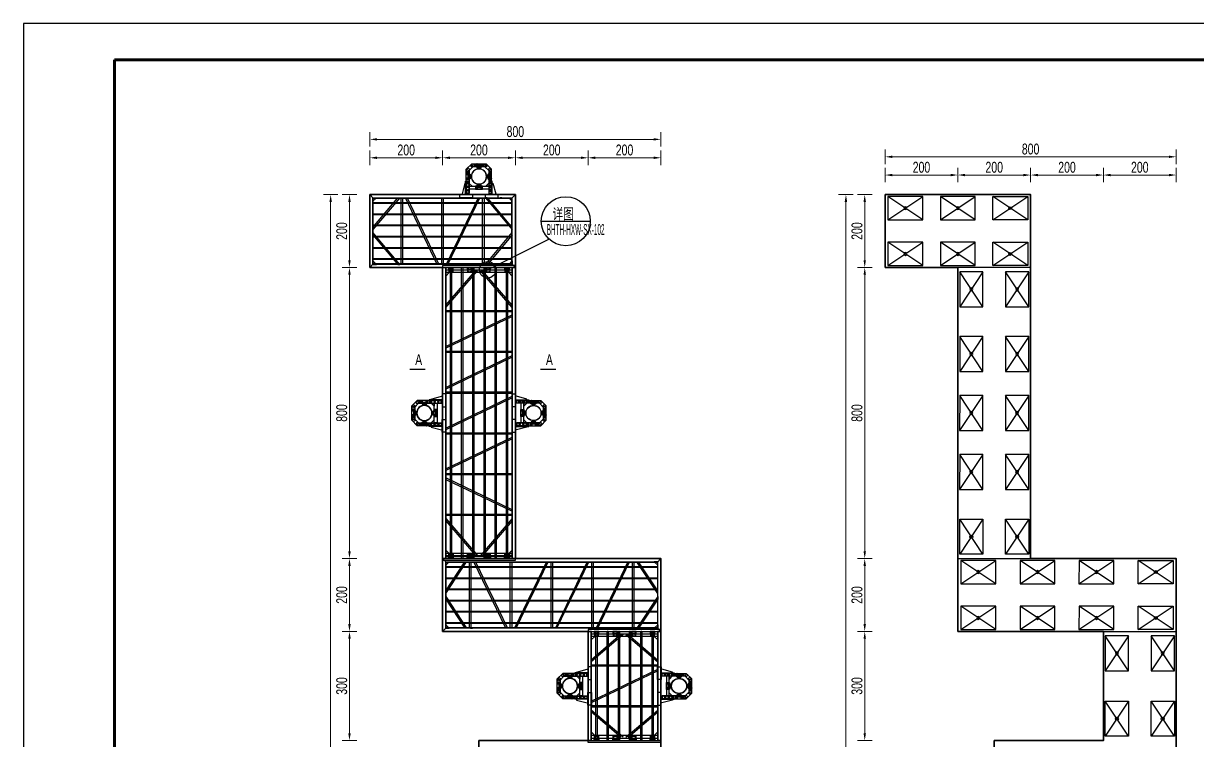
# Model space of a CAD drawing. Extents: x 104235 to 112395, y 52637 to 53451.
# Drawn here: x 110019.4 to 110342.1, y 53253.8 to 53450.8 of the extents above; entities that cross this region are included whole.
import ezdxf

# ---------------------------------------------------------------- set-up
doc = ezdxf.new("R2010")
doc.units = 0
doc.header["$LTSCALE"] = 1000
doc.header["$PDMODE"] = 1
doc.linetypes.add('ACAD_ISO03W100', pattern=[30, 12, -18])
doc.linetypes.add('CENTER', pattern=[2, 1.25, -0.25, 0.25, -0.25])
doc.layers.get('0').update_dxf_attribs({"color": 40})
for name, color, linetype in [('0-1', 40, 'Continuous'), ('00-标注', 3, 'Continuous'), ('图框', 7, 'Continuous')]:
    doc.layers.add(name, color=color, linetype=linetype)
for name, color, linetype, lineweight in [('01-细实线', 3, 'Continuous', 25), ('02-标注', 3, 'Continuous', 25), ('03-中粗线', 1, 'Continuous', 35), ('07-文字', 7, 'Continuous', 0), ('screw', 33, 'Continuous', 13), ('图框粗线', 7, 'Continuous', 60)]:
    doc.layers.add(name, color=color, linetype=linetype, lineweight=lineweight)
doc.styles.add('3.0号字-阿文', font='win7仿宋_GB2312.ttf', dxfattribs={"width": 0.72})
doc.styles.add('5.0号字-阿文', font='win7仿宋_GB2312.ttf', dxfattribs={"width": 0.72})
doc.dimstyles.new('1：100阿文', dxfattribs={"dimtxt": 3, "dimasz": 2, "dimexe": 2, "dimexo": 0, "dimtad": 1, "dimdec": 0, "dimlfac": 10, "dimzin": 0, "dimdsep": 46, "dimtxsty": '3.0号字-阿文', "dimcen": 2, "dimclrd": 3, "dimclre": 3, "dimclrt": 3, "dimadec": 0, "dimazin": 0, "dimtfac": 1, "dimtdec": 0, "dimtmove": 0, "dimatfit": 3, "dimfxl": 2, "dimfxlon": 1, "dimtolj": 1, "dimtzin": 0, "dimlwd": 18, "dimlwe": 18, "dimarcsym": 0})

# ---------------------------------------------------------------- blocks, each defined once
blk = doc.blocks.new('3')
at = {"layer": '图框'}
for p, q in [((103628.62, 53029.13), (103034.62, 53029.13)), ((103034.62, 53029.13), (103034.62, 52609.13))]:
    blk.add_line(p, q, dxfattribs=at)
at = {"layer": '图框粗线'}
for p, q in [((103618.62, 53019.13), (103059.62, 53019.13)), ((103059.62, 53019.13), (103059.62, 52619.13))]:
    blk.add_line(p, q, dxfattribs=at)
blk = doc.blocks.new('*D105')
at = {"layer": '00-标注', "color": 3, "linetype": 'Continuous', "lineweight": 18}
for p, q in [((110110.99, 53383.81), (110106.99, 53383.81)), ((110108.99, 53381.81), (110108.99, 53305.81)), ((110110.99, 53303.81), (110106.99, 53303.81))]:
    blk.add_line(p, q, dxfattribs=at)
at = {"layer": '00-标注', "color": 3}
for points in [[(110108.66, 53381.81), (110109.33, 53381.81), (110108.99, 53383.81)], [(110108.66, 53305.81), (110109.33, 53305.81), (110108.99, 53303.81)]]:
    blk.add_solid(points, dxfattribs=at)
at = {"layer": 'Defpoints', "color": 0}
for p in [(110134.58, 53383.81), (110108.99, 53303.81), (110134.58, 53303.81)]:
    blk.add_point(p, dxfattribs=at)
at = {"layer": '00-标注', "color": 3, "insert": (110106.87, 53343.81), "char_height": 3, "attachment_point": 5, "rotation": 90, "style": '3.0号字-阿文'}
blk.add_mtext('\\A1;800', dxfattribs=at)
blk = doc.blocks.new('*D106')
at = {"layer": '00-标注', "color": 3, "linetype": 'Continuous', "lineweight": 18}
for p, q in [((110114.58, 53411.94), (110114.58, 53415.94)), ((110134.58, 53411.94), (110134.58, 53415.94)), ((110116.58, 53413.94), (110132.58, 53413.94))]:
    blk.add_line(p, q, dxfattribs=at)
at = {"layer": '00-标注', "color": 3}
for points in [[(110116.58, 53414.28), (110116.58, 53413.61), (110114.58, 53413.94)], [(110132.58, 53414.28), (110132.58, 53413.61), (110134.58, 53413.94)]]:
    blk.add_solid(points, dxfattribs=at)
at = {"layer": 'Defpoints', "color": 0}
for p in [(110134.58, 53413.94), (110114.58, 53403.81), (110134.58, 53383.81)]:
    blk.add_point(p, dxfattribs=at)
at = {"layer": '00-标注', "color": 3, "insert": (110124.58, 53416.07), "char_height": 3, "attachment_point": 5, "style": '3.0号字-阿文'}
blk.add_mtext('\\A1;200', dxfattribs=at)
blk = doc.blocks.new('00003')
at = {"layer": '01-细实线', "color": 3}
for p, q in [((1332268, 26783, -3275), (1333468, 25982, -3275)), ((1333468, 26782, -3275), (1332268, 25983, -3275))]:
    blk.add_line(p, q, dxfattribs=at)
at = {"layer": '01-细实线', "color": 3, "elevation": -3275}
blk.add_lwpolyline([(1332268, 26783), (1333468, 26782), (1333468, 25982), (1332268, 25983)], close=True, dxfattribs=at)
at = {"layer": '01-细实线', "color": 3}
blk.add_circle((1332868, 26382, -3275), 50, dxfattribs=at)
blk = doc.blocks.new('*D108')
at = {"layer": '00-标注', "color": 3, "linetype": 'Continuous', "lineweight": 18}
for p, q in [((110110.99, 53403.81), (110106.99, 53403.81)), ((110108.99, 53401.81), (110108.99, 53385.81)), ((110110.99, 53383.81), (110106.99, 53383.81))]:
    blk.add_line(p, q, dxfattribs=at)
at = {"layer": '00-标注', "color": 3}
for points in [[(110108.66, 53401.81), (110109.33, 53401.81), (110108.99, 53403.81)], [(110108.66, 53385.81), (110109.33, 53385.81), (110108.99, 53383.81)]]:
    blk.add_solid(points, dxfattribs=at)
at = {"layer": 'Defpoints', "color": 0}
for p in [(110114.58, 53403.81), (110108.99, 53383.81), (110114.58, 53383.81)]:
    blk.add_point(p, dxfattribs=at)
at = {"layer": '00-标注', "color": 3, "insert": (110106.87, 53393.81), "char_height": 3, "attachment_point": 5, "rotation": 90, "style": '3.0号字-阿文'}
blk.add_mtext('\\A1;200', dxfattribs=at)
blk = doc.blocks.new('*D109')
at = {"layer": '00-标注', "color": 3, "linetype": 'Continuous', "lineweight": 18}
for p, q in [((110110.99, 53303.81), (110106.99, 53303.81)), ((110108.99, 53301.81), (110108.99, 53285.81)), ((110110.99, 53283.81), (110106.99, 53283.81))]:
    blk.add_line(p, q, dxfattribs=at)
at = {"layer": '00-标注', "color": 3}
for points in [[(110108.66, 53301.81), (110109.33, 53301.81), (110108.99, 53303.81)], [(110108.66, 53285.81), (110109.33, 53285.81), (110108.99, 53283.81)]]:
    blk.add_solid(points, dxfattribs=at)
at = {"layer": 'Defpoints', "color": 0}
for p in [(110154.58, 53303.81), (110108.99, 53283.81), (110134.58, 53283.81)]:
    blk.add_point(p, dxfattribs=at)
at = {"layer": '00-标注', "color": 3, "insert": (110106.87, 53293.81), "char_height": 3, "attachment_point": 5, "rotation": 90, "style": '3.0号字-阿文'}
blk.add_mtext('\\A1;200', dxfattribs=at)
blk = doc.blocks.new('*D110')
at = {"layer": '00-标注', "color": 3, "linetype": 'Continuous', "lineweight": 18}
for p, q in [((110110.99, 53283.81), (110106.99, 53283.81)), ((110108.99, 53281.81), (110108.99, 53255.81)), ((110110.99, 53253.81), (110106.99, 53253.81))]:
    blk.add_line(p, q, dxfattribs=at)
at = {"layer": '00-标注', "color": 3}
for points in [[(110108.66, 53281.81), (110109.33, 53281.81), (110108.99, 53283.81)], [(110108.66, 53255.81), (110109.33, 53255.81), (110108.99, 53253.81)]]:
    blk.add_solid(points, dxfattribs=at)
at = {"layer": 'Defpoints', "color": 0}
for p in [(110134.58, 53283.81), (110108.99, 53253.81), (110144.58, 53253.81)]:
    blk.add_point(p, dxfattribs=at)
at = {"layer": '00-标注', "color": 3, "insert": (110106.87, 53268.81), "char_height": 3, "attachment_point": 5, "rotation": 90, "style": '3.0号字-阿文'}
blk.add_mtext('\\A1;300', dxfattribs=at)
blk = doc.blocks.new('*D114')
at = {"layer": '00-标注', "color": 3, "linetype": 'Continuous', "lineweight": 18}
for p, q in [((110105.82, 53403.81), (110101.82, 53403.81)), ((110103.82, 53401.81), (110103.82, 53085.81)), ((110105.82, 53083.81), (110101.82, 53083.81))]:
    blk.add_line(p, q, dxfattribs=at)
at = {"layer": '00-标注', "color": 3}
for points in [[(110103.49, 53401.81), (110104.15, 53401.81), (110103.82, 53403.81)], [(110103.49, 53085.81), (110104.15, 53085.81), (110103.82, 53083.81)]]:
    blk.add_solid(points, dxfattribs=at)
at = {"layer": 'Defpoints', "color": 0}
for p in [(110114.58, 53403.81), (110103.82, 53083.81), (110114.58, 53083.81)]:
    blk.add_point(p, dxfattribs=at)
at = {"layer": '00-标注', "color": 3, "insert": (110101.69, 53243.81), "char_height": 3, "attachment_point": 5, "rotation": 90, "style": '3.0号字-阿文'}
blk.add_mtext('\\A1;3200', dxfattribs=at)
blk = doc.blocks.new('*D115')
at = {"layer": '00-标注', "color": 3, "linetype": 'Continuous', "lineweight": 18}
for p, q in [((110154.58, 53411.94), (110154.58, 53415.94)), ((110174.58, 53411.94), (110174.58, 53415.94)), ((110156.58, 53413.94), (110172.58, 53413.94))]:
    blk.add_line(p, q, dxfattribs=at)
at = {"layer": '00-标注', "color": 3}
for points in [[(110156.58, 53414.28), (110156.58, 53413.61), (110154.58, 53413.94)], [(110172.58, 53414.28), (110172.58, 53413.61), (110174.58, 53413.94)]]:
    blk.add_solid(points, dxfattribs=at)
at = {"layer": 'Defpoints', "color": 0}
for p in [(110174.58, 53413.94), (110154.58, 53303.81), (110174.58, 53283.81)]:
    blk.add_point(p, dxfattribs=at)
at = {"layer": '00-标注', "color": 3, "insert": (110164.58, 53416.07), "char_height": 3, "attachment_point": 5, "style": '3.0号字-阿文'}
blk.add_mtext('\\A1;200', dxfattribs=at)
blk = doc.blocks.new('*D116')
at = {"layer": '00-标注', "color": 3, "linetype": 'Continuous', "lineweight": 18}
for p, q in [((110134.58, 53411.94), (110134.58, 53415.94)), ((110154.58, 53411.94), (110154.58, 53415.94)), ((110136.58, 53413.94), (110152.58, 53413.94))]:
    blk.add_line(p, q, dxfattribs=at)
at = {"layer": '00-标注', "color": 3}
for points in [[(110136.58, 53414.28), (110136.58, 53413.61), (110134.58, 53413.94)], [(110152.58, 53414.28), (110152.58, 53413.61), (110154.58, 53413.94)]]:
    blk.add_solid(points, dxfattribs=at)
at = {"layer": 'Defpoints', "color": 0}
for p in [(110154.58, 53413.94), (110134.58, 53383.81), (110154.58, 53383.77)]:
    blk.add_point(p, dxfattribs=at)
at = {"layer": '00-标注', "color": 3, "insert": (110144.58, 53416.07), "char_height": 3, "attachment_point": 5, "style": '3.0号字-阿文'}
blk.add_mtext('\\A1;200', dxfattribs=at)
blk = doc.blocks.new('*D117')
at = {"layer": '00-标注', "color": 3, "linetype": 'Continuous', "lineweight": 18}
for p, q in [((110174.58, 53411.94), (110174.58, 53415.94)), ((110194.58, 53411.94), (110194.58, 53415.94)), ((110176.58, 53413.94), (110192.58, 53413.94))]:
    blk.add_line(p, q, dxfattribs=at)
at = {"layer": '00-标注', "color": 3}
for points in [[(110176.58, 53414.28), (110176.58, 53413.61), (110174.58, 53413.94)], [(110192.58, 53414.28), (110192.58, 53413.61), (110194.58, 53413.94)]]:
    blk.add_solid(points, dxfattribs=at)
at = {"layer": 'Defpoints', "color": 0}
for p in [(110194.58, 53413.94), (110174.58, 53283.81), (110194.58, 53283.81)]:
    blk.add_point(p, dxfattribs=at)
at = {"layer": '00-标注', "color": 3, "insert": (110184.58, 53416.07), "char_height": 3, "attachment_point": 5, "style": '3.0号字-阿文'}
blk.add_mtext('\\A1;200', dxfattribs=at)
blk = doc.blocks.new('*D118')
at = {"layer": '00-标注', "color": 3, "linetype": 'Continuous', "lineweight": 18}
for p, q in [((110114.58, 53417), (110114.58, 53421)), ((110194.58, 53417), (110194.58, 53421)), ((110116.58, 53419), (110192.58, 53419))]:
    blk.add_line(p, q, dxfattribs=at)
at = {"layer": '00-标注', "color": 3}
for points in [[(110116.58, 53419.33), (110116.58, 53418.67), (110114.58, 53419)], [(110192.58, 53419.33), (110192.58, 53418.67), (110194.58, 53419)]]:
    blk.add_solid(points, dxfattribs=at)
at = {"layer": 'Defpoints', "color": 0}
for p in [(110194.58, 53419), (110114.58, 53403.81), (110194.58, 53303.81)]:
    blk.add_point(p, dxfattribs=at)
at = {"layer": '00-标注', "color": 3, "insert": (110154.58, 53421.12), "char_height": 3, "attachment_point": 5, "style": '3.0号字-阿文'}
blk.add_mtext('\\A1;800', dxfattribs=at)
blk = doc.blocks.new('*D124')
at = {"layer": '00-标注', "color": 3, "linetype": 'Continuous', "lineweight": 18}
for p, q in [((110252.6, 53383.81), (110248.6, 53383.81)), ((110250.6, 53381.81), (110250.6, 53305.81)), ((110252.6, 53303.81), (110248.6, 53303.81))]:
    blk.add_line(p, q, dxfattribs=at)
at = {"layer": '00-标注', "color": 3}
for points in [[(110250.27, 53381.81), (110250.93, 53381.81), (110250.6, 53383.81)], [(110250.27, 53305.81), (110250.93, 53305.81), (110250.6, 53303.81)]]:
    blk.add_solid(points, dxfattribs=at)
at = {"layer": 'Defpoints', "color": 0}
for p in [(110276.19, 53383.81), (110250.6, 53303.81), (110276.19, 53303.81)]:
    blk.add_point(p, dxfattribs=at)
at = {"layer": '00-标注', "color": 3, "insert": (110248.47, 53343.81), "char_height": 3, "attachment_point": 5, "rotation": 90, "style": '3.0号字-阿文'}
blk.add_mtext('\\A1;800', dxfattribs=at)
blk = doc.blocks.new('*D136')
at = {"layer": '00-标注', "color": 3, "linetype": 'Continuous', "lineweight": 18}
for p, q in [((110256.19, 53407.2), (110256.19, 53411.2)), ((110276.19, 53407.2), (110276.19, 53411.2)), ((110258.19, 53409.2), (110274.19, 53409.2))]:
    blk.add_line(p, q, dxfattribs=at)
at = {"layer": '00-标注', "color": 3}
for points in [[(110258.19, 53409.53), (110258.19, 53408.86), (110256.19, 53409.2)], [(110274.19, 53409.53), (110274.19, 53408.86), (110276.19, 53409.2)]]:
    blk.add_solid(points, dxfattribs=at)
at = {"layer": 'Defpoints', "color": 0}
for p in [(110276.19, 53409.2), (110256.19, 53403.81), (110276.19, 53383.81)]:
    blk.add_point(p, dxfattribs=at)
at = {"layer": '00-标注', "color": 3, "insert": (110266.19, 53411.32), "char_height": 3, "attachment_point": 5, "style": '3.0号字-阿文'}
blk.add_mtext('\\A1;200', dxfattribs=at)
blk = doc.blocks.new('*D138')
at = {"layer": '00-标注', "color": 3, "linetype": 'Continuous', "lineweight": 18}
for p, q in [((110252.6, 53403.81), (110248.6, 53403.81)), ((110250.6, 53401.81), (110250.6, 53385.81)), ((110252.6, 53383.81), (110248.6, 53383.81))]:
    blk.add_line(p, q, dxfattribs=at)
at = {"layer": '00-标注', "color": 3}
for points in [[(110250.27, 53401.81), (110250.93, 53401.81), (110250.6, 53403.81)], [(110250.27, 53385.81), (110250.93, 53385.81), (110250.6, 53383.81)]]:
    blk.add_solid(points, dxfattribs=at)
at = {"layer": 'Defpoints', "color": 0}
for p in [(110256.19, 53403.81), (110250.6, 53383.81), (110256.19, 53383.81)]:
    blk.add_point(p, dxfattribs=at)
at = {"layer": '00-标注', "color": 3, "insert": (110248.47, 53393.81), "char_height": 3, "attachment_point": 5, "rotation": 90, "style": '3.0号字-阿文'}
blk.add_mtext('\\A1;200', dxfattribs=at)
blk = doc.blocks.new('*D139')
at = {"layer": '00-标注', "color": 3, "linetype": 'Continuous', "lineweight": 18}
for p, q in [((110252.6, 53303.81), (110248.6, 53303.81)), ((110250.6, 53301.81), (110250.6, 53285.81)), ((110252.6, 53283.81), (110248.6, 53283.81))]:
    blk.add_line(p, q, dxfattribs=at)
at = {"layer": '00-标注', "color": 3}
for points in [[(110250.27, 53301.81), (110250.93, 53301.81), (110250.6, 53303.81)], [(110250.27, 53285.81), (110250.93, 53285.81), (110250.6, 53283.81)]]:
    blk.add_solid(points, dxfattribs=at)
at = {"layer": 'Defpoints', "color": 0}
for p in [(110296.19, 53303.81), (110250.6, 53283.81), (110276.19, 53283.81)]:
    blk.add_point(p, dxfattribs=at)
at = {"layer": '00-标注', "color": 3, "insert": (110248.47, 53293.81), "char_height": 3, "attachment_point": 5, "rotation": 90, "style": '3.0号字-阿文'}
blk.add_mtext('\\A1;200', dxfattribs=at)
blk = doc.blocks.new('*D140')
at = {"layer": '00-标注', "color": 3, "linetype": 'Continuous', "lineweight": 18}
for p, q in [((110252.6, 53283.81), (110248.6, 53283.81)), ((110250.6, 53281.81), (110250.6, 53255.81)), ((110252.6, 53253.81), (110248.6, 53253.81))]:
    blk.add_line(p, q, dxfattribs=at)
at = {"layer": '00-标注', "color": 3}
for points in [[(110250.27, 53281.81), (110250.93, 53281.81), (110250.6, 53283.81)], [(110250.27, 53255.81), (110250.93, 53255.81), (110250.6, 53253.81)]]:
    blk.add_solid(points, dxfattribs=at)
at = {"layer": 'Defpoints', "color": 0}
for p in [(110276.19, 53283.81), (110250.6, 53253.81), (110286.19, 53253.81)]:
    blk.add_point(p, dxfattribs=at)
at = {"layer": '00-标注', "color": 3, "insert": (110248.47, 53268.81), "char_height": 3, "attachment_point": 5, "rotation": 90, "style": '3.0号字-阿文'}
blk.add_mtext('\\A1;300', dxfattribs=at)
blk = doc.blocks.new('*D128')
at = {"layer": '00-标注', "color": 3, "linetype": 'Continuous', "lineweight": 18}
for p, q in [((110247.43, 53403.81), (110243.43, 53403.81)), ((110245.43, 53401.81), (110245.43, 53085.81)), ((110247.43, 53083.81), (110243.43, 53083.81))]:
    blk.add_line(p, q, dxfattribs=at)
at = {"layer": '00-标注', "color": 3}
for points in [[(110245.09, 53401.81), (110245.76, 53401.81), (110245.43, 53403.81)], [(110245.09, 53085.81), (110245.76, 53085.81), (110245.43, 53083.81)]]:
    blk.add_solid(points, dxfattribs=at)
at = {"layer": 'Defpoints', "color": 0}
for p in [(110256.19, 53403.81), (110245.43, 53083.81), (110256.19, 53083.81)]:
    blk.add_point(p, dxfattribs=at)
at = {"layer": '00-标注', "color": 3, "insert": (110243.3, 53243.81), "char_height": 3, "attachment_point": 5, "rotation": 90, "style": '3.0号字-阿文'}
blk.add_mtext('\\A1;3200', dxfattribs=at)
blk = doc.blocks.new('*D123')
at = {"layer": '00-标注', "color": 3, "linetype": 'Continuous', "lineweight": 18}
for p, q in [((110296.19, 53407.2), (110296.19, 53411.2)), ((110316.19, 53407.2), (110316.19, 53411.2)), ((110298.19, 53409.2), (110314.19, 53409.2))]:
    blk.add_line(p, q, dxfattribs=at)
at = {"layer": '00-标注', "color": 3}
for points in [[(110298.19, 53409.53), (110298.19, 53408.86), (110296.19, 53409.2)], [(110314.19, 53409.53), (110314.19, 53408.86), (110316.19, 53409.2)]]:
    blk.add_solid(points, dxfattribs=at)
at = {"layer": 'Defpoints', "color": 0}
for p in [(110316.19, 53409.2), (110296.19, 53303.81), (110316.19, 53283.81)]:
    blk.add_point(p, dxfattribs=at)
at = {"layer": '00-标注', "color": 3, "insert": (110306.19, 53411.32), "char_height": 3, "attachment_point": 5, "style": '3.0号字-阿文'}
blk.add_mtext('\\A1;200', dxfattribs=at)
blk = doc.blocks.new('*D129')
at = {"layer": '00-标注', "color": 3, "linetype": 'Continuous', "lineweight": 18}
for p, q in [((110276.19, 53407.2), (110276.19, 53411.2)), ((110296.19, 53407.2), (110296.19, 53411.2)), ((110278.19, 53409.2), (110294.19, 53409.2))]:
    blk.add_line(p, q, dxfattribs=at)
at = {"layer": '00-标注', "color": 3}
for points in [[(110278.19, 53409.53), (110278.19, 53408.86), (110276.19, 53409.2)], [(110294.19, 53409.53), (110294.19, 53408.86), (110296.19, 53409.2)]]:
    blk.add_solid(points, dxfattribs=at)
at = {"layer": 'Defpoints', "color": 0}
for p in [(110296.19, 53409.2), (110276.19, 53383.81), (110296.19, 53383.77)]:
    blk.add_point(p, dxfattribs=at)
at = {"layer": '00-标注', "color": 3, "insert": (110286.19, 53411.32), "char_height": 3, "attachment_point": 5, "style": '3.0号字-阿文'}
blk.add_mtext('\\A1;200', dxfattribs=at)
blk = doc.blocks.new('*D130')
at = {"layer": '00-标注', "color": 3, "linetype": 'Continuous', "lineweight": 18}
for p, q in [((110316.19, 53407.2), (110316.19, 53411.2)), ((110336.19, 53407.2), (110336.19, 53411.2)), ((110318.19, 53409.2), (110334.19, 53409.2))]:
    blk.add_line(p, q, dxfattribs=at)
at = {"layer": '00-标注', "color": 3}
for points in [[(110318.19, 53409.53), (110318.19, 53408.86), (110316.19, 53409.2)], [(110334.19, 53409.53), (110334.19, 53408.86), (110336.19, 53409.2)]]:
    blk.add_solid(points, dxfattribs=at)
at = {"layer": 'Defpoints', "color": 0}
for p in [(110336.19, 53409.2), (110316.19, 53283.81), (110336.19, 53283.81)]:
    blk.add_point(p, dxfattribs=at)
at = {"layer": '00-标注', "color": 3, "insert": (110326.19, 53411.32), "char_height": 3, "attachment_point": 5, "style": '3.0号字-阿文'}
blk.add_mtext('\\A1;200', dxfattribs=at)
blk = doc.blocks.new('*D131')
at = {"layer": '00-标注', "color": 3, "linetype": 'Continuous', "lineweight": 18}
for p, q in [((110256.19, 53412.21), (110256.19, 53416.21)), ((110336.19, 53412.21), (110336.19, 53416.21)), ((110258.19, 53414.21), (110334.19, 53414.21))]:
    blk.add_line(p, q, dxfattribs=at)
at = {"layer": '00-标注', "color": 3}
for points in [[(110258.19, 53414.54), (110258.19, 53413.88), (110256.19, 53414.21)], [(110334.19, 53414.54), (110334.19, 53413.88), (110336.19, 53414.21)]]:
    blk.add_solid(points, dxfattribs=at)
at = {"layer": 'Defpoints', "color": 0}
for p in [(110336.19, 53414.21), (110256.19, 53403.81), (110336.19, 53303.81)]:
    blk.add_point(p, dxfattribs=at)
at = {"layer": '00-标注', "color": 3, "insert": (110296.19, 53416.33), "char_height": 3, "attachment_point": 5, "style": '3.0号字-阿文'}
blk.add_mtext('\\A1;800', dxfattribs=at)
blk = doc.blocks.new('A$C7A5A767D')
at = {"layer": 'screw', "color": 8, "linetype": 'Continuous', "lineweight": 15}
for p, q in [((0, 21), (1, 23)), ((0, 21), (0, 3)), ((0, 3), (1, 1)), ((1, 23), (8, 23)), ((1, 17), (8, 17)), ((8, 7), (1, 7)), ((1, 1), (8, 1)), ((10, 24), (8, 24)), ((8, 24), (8, 0)), ((8, 23), (8, 1)), ((8, 20), (8, 3)), ((8, 0), (10, 0)), ((10, 0), (10, 24)), ((10, 22), (10, 9)), ((127, 18), (10, 18)), ((127, 6), (10, 6)), ((129, 24), (127, 24)), ((127, 0), (129, 0)), ((130, 23), (129, 22)), ((129, 17), (130, 18)), ((129, 18), (130, 18)), ((129, 7), (130, 6)), ((129, 6), (130, 6)), ((130, 1), (129, 2)), ((130, 23), (138, 23)), ((130, 18), (138, 18)), ((130, 6), (138, 6)), ((130, 1), (138, 1)), ((139, 22), (138, 23)), ((138, 18), (139, 17)), ((138, 18), (139, 18)), ((138, 6), (139, 7)), ((138, 6), (139, 6)), ((139, 2), (138, 1)), ((139, 2), (139, 22))]:
    blk.add_line(p, q, dxfattribs=at)
at = {"layer": 'screw', "color": 8, "linetype": 'CENTER', "ltscale": 0.501624}
blk.add_line((148, 12), (0, 12), dxfattribs=at)
at = {"layer": 'screw', "color": 8}
for p, q in [((127, 0), (127, 24)), ((129, 24), (129, 0)), ((141, 4), (141, 20)), ((141, 18), (147, 18)), ((141, 6), (147, 6)), ((148, 17), (147, 18)), ((147, 18), (147, 6)), ((148, 7), (148, 17))]:
    blk.add_line(p, q, dxfattribs=at)
at = {"layer": 'screw', "color": 8, "lineweight": 15}
blk.add_line((147, 6), (148, 7), dxfattribs=at)
at = {"layer": 'screw', "color": 8, "linetype": 'Continuous', "lineweight": 15}
for centre, radius, start, end in [((6, 20), 5.15, 145.4519, 214.5481), ((10, 12), 10.2, 149.7243, 210.2757), ((6, 4), 5.15, 145.4519, 214.5481)]:
    blk.add_arc(centre, radius, start, end, dxfattribs=at)
at = {"layer": 'screw', "color": 8}
for centre, start, end in [((138, 20), 9.8649, 73.0479), ((138, 4), 286.9518, 350.1348)]:
    blk.add_arc(centre, 2.55, start, end, dxfattribs=at)
blk = doc.blocks.new('001')
at = {"color": 154, "true_color": 0x00579b}
for p, q in [((222524, 51100), (222524, 51195)), ((222527, 51100), (222527, 51195)), ((222541, 51100), (222541, 51195)), ((222544, 51100), (222544, 51195))]:
    blk.add_line(p, q, dxfattribs=at)
for points in [[(222529, 51068), (222529, 51051), (222449, 51051), (222449, 51244), (222529, 51244), (222529, 51216)], [(222449, 51198), (222449, 51206), (222549, 51206), (222549, 51197), (222449, 51197)], [(222449, 51097), (222449, 51089), (222549, 51089), (222549, 51098), (222449, 51098)]]:
    blk.add_lwpolyline(points)
blk.add_lwpolyline([(222564, 51195), (222504, 51195, 0.414214), (222494, 51185), (222494, 51110, 0.414214), (222504, 51100), (222564, 51100, 0.414214), (222574, 51110), (222574, 51185, 0.414214)], format="xyb", close=True, dxfattribs=at)
at = {"color": 1}
for centre in [(222489, 51229), (222489, 51066)]:
    blk.add_circle(centre, 7, dxfattribs=at)
at = {"color": 0, "xscale": -1.000000000000001, "rotation": 90}
blk.add_blockref('A$C7A5A767D', (222546, 51216), dxfattribs=at)
blk = doc.blocks.new('03')
blk.add_line((-137014, 102649), (-136989, 102589))
at = {"color": 251, "linetype": 'ACAD_ISO03W100'}
for p, q in [((-137170, 102179), (-137170, 101819)), ((-136470, 102179), (-136470, 101819))]:
    blk.add_line(p, q, dxfattribs=at)
at = {"color": 4}
for p, q in [((-137345, 101819), (-137345, 101812)), ((-137345, 101812), (-136995, 101812)), ((-136295, 101812), (-136645, 101812)), ((-136295, 101819), (-136295, 101812))]:
    blk.add_line(p, q, dxfattribs=at)
at = {"color": 1}
for points in [[(-137168, 102510), (-137088, 102477), (-136985, 102579), (-137018, 102659)], [(-136622, 102659), (-137018, 102659), (-136985, 102579), (-136655, 102579)], [(-136472, 102510), (-136552, 102477), (-136655, 102579), (-136622, 102659)], [(-137168, 101849), (-137168, 102510), (-137088, 102477), (-137088, 101849)], [(-136472, 101849), (-136472, 102510), (-136552, 102477), (-136552, 101849)], [(-137185, 101819), (-137185, 102129), (-137205, 102129), (-137285, 101839), (-137285, 101819)], [(-137088, 102044), (-137008, 102044), (-137008, 102044), (-137088, 102124)], [(-137088, 101963), (-136552, 101963), (-136552, 102043), (-137088, 102043)], [(-136552, 102043), (-136632, 102043), (-136632, 102043), (-136552, 102123)], [(-136455, 101819), (-136455, 102129), (-136435, 102129), (-136355, 101839), (-136355, 101819)]]:
    blk.add_lwpolyline(points, close=True, dxfattribs=at)
for points in [[(-137014, 102649), (-137057, 102607), (-137014, 102565), (-136989, 102589), (-136954, 102589), (-136954, 102649), (-137014, 102649)], [(-136626, 102649), (-136584, 102607), (-136626, 102565), (-136651, 102589), (-136686, 102589), (-136686, 102649), (-136626, 102649)], [(-136626, 102649), (-136584, 102607), (-136626, 102565), (-136651, 102589), (-136686, 102589), (-136686, 102649), (-136626, 102649)], [(-137158, 102506), (-137158, 102446), (-137098, 102446), (-137098, 102481), (-137073, 102506), (-137116, 102548), (-137158, 102506)], [(-136482, 102506), (-136482, 102446), (-136542, 102446), (-136542, 102481), (-136567, 102506), (-136525, 102548), (-136482, 102506)]]:
    blk.add_lwpolyline(points)
at = {"color": 2}
for points in [[(-137185, 102179), (-137095, 102179), (-137095, 101819), (-137185, 101819)], [(-136455, 102179), (-136545, 102179), (-136545, 101819), (-136455, 101819)]]:
    blk.add_lwpolyline(points, close=True, dxfattribs=at)
at = {"color": 1}
for points in [[(-137119, 102145, 1), (-137137, 102145), (-137137, 102113, 1), (-137119, 102113)], [(-137119, 102013, -1), (-137137, 102013), (-137137, 102045, -1), (-137119, 102045)], [(-136521, 102145, -1), (-136503, 102145), (-136503, 102113, -1), (-136521, 102113)], [(-136521, 102013, 1), (-136503, 102013), (-136503, 102045, 1), (-136521, 102045)], [(-137119, 101913, -1), (-137137, 101913), (-137137, 101945, -1), (-137119, 101945)], [(-136521, 101913, 1), (-136503, 101913), (-136503, 101945, 1), (-136521, 101945)]]:
    blk.add_lwpolyline(points, format="xyb", close=True, dxfattribs=at)
at = {"color": 4}
for points in [[(-137345, 101819), (-136995, 101819), (-136995, 101722), (-137345, 101722)], [(-136295, 101819), (-136645, 101819), (-136645, 101722), (-136295, 101722)]]:
    blk.add_lwpolyline(points, close=True, dxfattribs=at)
for radius in [213, 205]:
    blk.add_circle((-136820, 102311), radius)
at = {"color": 6, "xscale": -1, "rotation": 90}
blk.add_blockref('001', (-85673, 325108), dxfattribs=at)
at = {"color": 6}
blk.add_blockref('001', (-359617, 51164), dxfattribs=at)
at = {"color": 6, "xscale": -1}
blk.add_blockref('001', (85977, 51164), dxfattribs=at)
at = {"color": 6, "rotation": 90}
blk.add_blockref('001', (-85673, -120485), dxfattribs=at)
blk = doc.blocks.new('3500扣板')
at = {"color": 251}
for p, q in [((-2690196, 1047140), (-2690196, 1043640)), ((-2690213, 1046852), (-2690213, 1046622)), ((-2690213, 1045951), (-2690213, 1045721)), ((-2690213, 1045059), (-2690213, 1044829)), ((-2690213, 1044157), (-2690213, 1043927))]:
    blk.add_line(p, q, dxfattribs=at)
at = {"color": 2}
blk.add_lwpolyline([(-2690203, 1047140), (-2690203, 1043640), (-2690106, 1043640), (-2690106, 1047140)], close=True, dxfattribs=at)
at = {"color": 1}
for points in [[(-2690413, 1046837), (-2690413, 1046637), (-2690213, 1046637), (-2690213, 1046837)], [(-2690413, 1045936), (-2690413, 1045736), (-2690213, 1045736), (-2690213, 1045936)], [(-2690413, 1045044), (-2690413, 1044844), (-2690213, 1044844), (-2690213, 1045044)], [(-2690413, 1044142), (-2690413, 1043942), (-2690213, 1043942), (-2690213, 1044142)]]:
    blk.add_lwpolyline(points, close=True, dxfattribs=at)
at = {"color": 6}
for points in [[(-2690293, 1046852), (-2690293, 1046622), (-2690203, 1046622), (-2690203, 1046852)], [(-2690293, 1045951), (-2690293, 1045721), (-2690203, 1045721), (-2690203, 1045951)], [(-2690293, 1045059), (-2690293, 1044829), (-2690203, 1044829), (-2690203, 1045059)], [(-2690293, 1044157), (-2690293, 1043927), (-2690203, 1043927), (-2690203, 1044157)]]:
    blk.add_lwpolyline(points, close=True, dxfattribs=at)
at = {"color": 1}
for centre in [(-2690378, 1046802), (-2690378, 1046672), (-2690248, 1046802), (-2690248, 1046672), (-2690378, 1045901), (-2690378, 1045771), (-2690248, 1045901), (-2690248, 1045771), (-2690378, 1045009), (-2690378, 1044879), (-2690248, 1045009), (-2690248, 1044879), (-2690378, 1044107), (-2690248, 1044107), (-2690378, 1043977), (-2690248, 1043977)]:
    blk.add_circle(centre, 9, dxfattribs=at)

msp = doc.modelspace()

# ---------------------------------------------------------------- linework, layer by layer
at = {"color": 3}
for p, q in [((110114.58, 53403.81), (110154.58, 53403.81)), ((110114.58, 53383.81), (110114.58, 53403.81)), ((110115.54, 53402.85), (110114.58, 53403.81)), ((110153.62, 53402.85), (110154.58, 53403.81)), ((110115.54, 53402.85), (110153.62, 53402.85)), ((110115.54, 53384.77), (110115.54, 53402.85)), ((110153.62, 53384.77), (110153.62, 53402.85)), ((110115.54, 53384.77), (110114.58, 53383.81)), ((110154.58, 53383.81), (110114.58, 53383.81)), ((110153.62, 53384.77), (110115.54, 53384.77)), ((110134.58, 53303.85), (110134.58, 53383.77)), ((110135.54, 53383.77), (110134.58, 53383.77)), ((110135.54, 53303.85), (110135.54, 53383.77)), ((110153.62, 53384.77), (110154.58, 53383.81)), ((110153.62, 53383.77), (110153.62, 53303.85)), ((110154.58, 53383.77), (110153.62, 53383.77)), ((110154.58, 53383.77), (110154.58, 53303.85)), ((110296.19, 53383.81), (110276.19, 53383.81)), ((110135.54, 53303.85), (110134.58, 53303.85)), ((110134.58, 53303.81), (110174.58, 53303.81)), ((110134.58, 53283.81), (110134.58, 53303.81)), ((110135.54, 53302.85), (110134.58, 53303.81)), ((110154.58, 53303.85), (110153.62, 53303.85)), ((110193.62, 53302.85), (110194.58, 53303.81)), ((110194.58, 53283.81), (110194.58, 53303.81)), ((110276.19, 53303.81), (110296.19, 53303.81)), ((110135.54, 53302.85), (110193.72, 53302.85)), ((110135.54, 53284.77), (110135.54, 53302.85)), ((110135.54, 53284.77), (110134.58, 53283.81)), ((110174.58, 53283.81), (110134.58, 53283.81)), ((110193.72, 53284.77), (110135.54, 53284.77)), ((110174.58, 53253.85), (110174.58, 53283.77)), ((110175.54, 53283.77), (110174.58, 53283.77)), ((110175.54, 53253.85), (110175.54, 53283.77)), ((110193.62, 53284.77), (110194.58, 53283.81)), ((110193.62, 53283.77), (110193.62, 53253.85)), ((110194.58, 53283.77), (110193.62, 53283.77)), ((110194.58, 53283.77), (110194.58, 53253.85)), ((110175.54, 53253.85), (110174.58, 53253.85)), ((110194.58, 53253.85), (110193.62, 53253.85))]:
    msp.add_line(p, q, dxfattribs=at)
at = {"color": 251, "linetype": 'ACAD_ISO03W100'}
for p, q in [((110115.43, 53402.95), (110153.72, 53402.95)), ((110115.43, 53384.66), (110115.43, 53402.95)), ((110153.72, 53384.66), (110153.72, 53402.95)), ((110153.72, 53384.66), (110115.43, 53384.66)), ((110135.43, 53303.85), (110135.43, 53383.77)), ((110153.72, 53383.77), (110153.72, 53303.85)), ((110153.72, 53304.61), (110135.43, 53304.61)), ((110135.43, 53302.95), (110193.72, 53302.95)), ((110135.43, 53284.66), (110135.43, 53302.95)), ((110193.72, 53284.66), (110193.72, 53302.95)), ((110193.72, 53284.66), (110135.43, 53284.66)), ((110175.43, 53253.85), (110175.43, 53283.77)), ((110193.72, 53283.77), (110193.72, 53253.85))]:
    msp.add_line(p, q, dxfattribs=at)
at = {"color": 1}
for p, q in [((110115.43, 53402.95), (110116.39, 53402.95)), ((110116.39, 53402.95), (110115.43, 53401.99)), ((110115.43, 53401.99), (110115.43, 53402.95)), ((110115.43, 53394.83), (110122.26, 53402.95)), ((110122.79, 53402.95), (110115.43, 53394.21)), ((110116.39, 53402.95), (110116.39, 53402.95)), ((110122.26, 53402.95), (110122.79, 53402.95)), ((110123.18, 53384.66), (110123.18, 53402.95)), ((110123.58, 53402.95), (110123.58, 53384.66)), ((110133.13, 53384.66), (110124.38, 53402.95)), ((110124.82, 53402.95), (110133.58, 53384.66)), ((110125.19, 53402.95), (110125.59, 53402.95)), ((110126.39, 53402.95), (110126.83, 53402.95)), ((110134.38, 53384.66), (110134.38, 53402.95)), ((110134.78, 53402.95), (110134.78, 53384.66)), ((110144.33, 53402.95), (110135.58, 53384.66)), ((110136.02, 53384.66), (110144.78, 53402.95)), ((110136.39, 53402.95), (110136.79, 53402.95)), ((110145.58, 53384.66), (110145.58, 53402.95)), ((110145.98, 53402.95), (110145.98, 53384.66)), ((110146.79, 53402.95), (110146.34, 53402.95)), ((110146.37, 53402.95), (110153.72, 53394.21)), ((110153.72, 53394.83), (110146.89, 53402.95)), ((110147.59, 53402.95), (110147.99, 53402.95)), ((110150.89, 53402.95), (110150.37, 53402.95)), ((110152.76, 53402.95), (110153.72, 53401.99)), ((110153.72, 53401.99), (110153.72, 53402.95)), ((110115.43, 53394.21), (110115.43, 53394.83)), ((110122.79, 53384.66), (110115.43, 53393.41)), ((110115.43, 53393.41), (110115.43, 53392.78)), ((110146.37, 53384.66), (110153.72, 53393.41)), ((110115.43, 53392.78), (110122.26, 53384.66)), ((110153.72, 53392.78), (110146.89, 53384.66)), ((110116.39, 53384.66), (110115.43, 53385.62)), ((110115.43, 53385.62), (110115.43, 53384.66)), ((110115.43, 53384.66), (110116.39, 53384.66)), ((110116.39, 53384.66), (110116.39, 53384.66)), ((110122.26, 53384.66), (110122.79, 53384.66)), ((110125.59, 53384.66), (110125.19, 53384.66)), ((110152.76, 53384.66), (110153.72, 53385.62)), ((110153.72, 53385.62), (110153.72, 53384.66)), ((110135.43, 53372.81), (110144.18, 53382.91)), ((110135.43, 53373.42), (110143.65, 53382.91)), ((110135.43, 53381.45), (110136.39, 53382.41)), ((110135.43, 53382.41), (110135.43, 53381.45)), ((110144.18, 53382.91), (110143.56, 53382.91)), ((110144.98, 53382.91), (110145.6, 53382.91)), ((110153.72, 53372.81), (110144.98, 53382.91)), ((110153.72, 53373.42), (110145.51, 53382.91)), ((110153.72, 53381.45), (110152.76, 53382.41)), ((110153.72, 53382.41), (110153.72, 53381.45)), ((110135.43, 53376.08), (110135.43, 53375.56)), ((110153.72, 53376.08), (110153.72, 53375.56)), ((110135.43, 53372.01), (110153.72, 53372.01)), ((110153.72, 53371.61), (110135.43, 53371.61)), ((110135.43, 53362.05), (110153.72, 53370.81)), ((110153.72, 53370.36), (110135.43, 53361.61)), ((110135.43, 53360.81), (110153.72, 53360.81)), ((110153.72, 53360.41), (110135.43, 53360.41)), ((110135.43, 53350.85), (110153.72, 53359.61)), ((110153.72, 53359.16), (110135.43, 53350.41)), ((110135.43, 53349.61), (110153.72, 53349.61)), ((110153.72, 53349.21), (110135.43, 53349.21)), ((110135.43, 53339.65), (110153.72, 53348.41)), ((110153.72, 53347.96), (110135.43, 53339.21)), ((110135.43, 53346.03), (110135.43, 53346.03)), ((110153.72, 53346.03), (110153.72, 53346.03)), ((110135.43, 53340.16), (110135.43, 53339.64)), ((110153.72, 53340.16), (110153.72, 53339.64)), ((110135.43, 53338.41), (110153.72, 53338.41)), ((110153.72, 53338.01), (110135.43, 53338.01)), ((110135.43, 53336.84), (110135.43, 53337.24)), ((110135.43, 53328.45), (110153.72, 53337.21)), ((110153.72, 53336.76), (110135.43, 53328.01)), ((110153.72, 53337.24), (110153.72, 53336.84)), ((110153.72, 53336.04), (110153.72, 53335.59)), ((110135.43, 53326.84), (110135.43, 53327.28)), ((110135.43, 53327.21), (110153.72, 53327.21)), ((110153.72, 53326.81), (110135.43, 53326.81)), ((110135.43, 53325.64), (110135.43, 53326.04)), ((110153.72, 53317.25), (110135.43, 53326.01)), ((110135.43, 53325.56), (110153.72, 53316.81)), ((110153.72, 53326.04), (110153.72, 53325.64)), ((110135.43, 53324.84), (110135.43, 53324.39)), ((110135.43, 53316.01), (110153.72, 53316.01)), ((110153.72, 53315.64), (110153.72, 53316.08)), ((110153.72, 53315.61), (110135.43, 53315.61)), ((110135.43, 53314.44), (110135.43, 53314.84)), ((110135.43, 53314.81), (110144.18, 53304.7)), ((110135.43, 53314.19), (110143.65, 53304.7)), ((110153.72, 53314.81), (110144.98, 53304.7)), ((110153.72, 53314.19), (110145.51, 53304.7)), ((110153.72, 53314.84), (110153.72, 53314.44)), ((110135.43, 53311.53), (110135.43, 53312.05)), ((110153.72, 53311.53), (110153.72, 53312.05)), ((110135.43, 53305.21), (110135.43, 53306.17)), ((110135.43, 53306.17), (110136.39, 53305.21)), ((110135.43, 53305.65), (110135.43, 53305.65)), ((110136.39, 53305.21), (110135.43, 53305.21)), ((110144.18, 53304.7), (110143.65, 53304.7)), ((110144.98, 53304.7), (110145.51, 53304.7)), ((110153.72, 53306.17), (110152.76, 53305.21)), ((110152.76, 53305.21), (110153.72, 53305.21)), ((110153.72, 53305.21), (110153.72, 53306.17)), ((110153.72, 53305.65), (110153.72, 53305.65)), ((110135.43, 53301.99), (110135.43, 53302.95)), ((110136.39, 53302.95), (110135.43, 53301.99)), ((110135.43, 53302.95), (110136.39, 53302.95)), ((110135.43, 53294.21), (110141.18, 53302.95)), ((110135.43, 53294.93), (110140.7, 53302.95)), ((110136.39, 53302.95), (110136.39, 53302.95)), ((110141.98, 53284.66), (110141.98, 53302.95)), ((110142.38, 53302.95), (110142.38, 53284.66)), ((110151.93, 53284.66), (110143.18, 53302.95)), ((110143.62, 53302.95), (110152.38, 53284.66)), ((110153.18, 53284.66), (110153.18, 53302.95)), ((110153.58, 53302.95), (110153.58, 53284.66)), ((110163.13, 53302.95), (110154.38, 53284.66)), ((110154.82, 53284.66), (110163.58, 53302.95)), ((110164.38, 53284.66), (110164.38, 53302.95)), ((110164.78, 53302.95), (110164.78, 53284.66)), ((110174.33, 53302.95), (110165.58, 53284.66)), ((110166.02, 53284.66), (110174.78, 53302.95)), ((110175.58, 53284.66), (110175.58, 53302.95)), ((110175.98, 53302.95), (110175.98, 53284.66)), ((110185.53, 53302.95), (110176.78, 53284.66)), ((110177.22, 53284.66), (110185.98, 53302.95)), ((110186.78, 53284.66), (110186.78, 53302.95)), ((110187.18, 53302.95), (110187.18, 53284.66)), ((110193.72, 53294.21), (110187.98, 53302.95)), ((110193.72, 53294.93), (110188.46, 53302.95)), ((110192.76, 53302.95), (110193.72, 53301.99)), ((110193.72, 53302.95), (110192.76, 53302.95)), ((110193.72, 53301.99), (110193.72, 53302.95)), ((110135.43, 53294.21), (110135.43, 53294.93)), ((110135.43, 53293.41), (110135.43, 53292.68)), ((110135.43, 53293.41), (110141.18, 53284.66)), ((110193.72, 53293.41), (110187.98, 53284.66)), ((110193.72, 53294.21), (110193.72, 53294.93)), ((110193.72, 53293.41), (110193.72, 53292.78)), ((110193.72, 53293.41), (110193.72, 53292.68)), ((110135.43, 53292.68), (110140.7, 53284.66)), ((110193.72, 53292.68), (110188.46, 53284.66)), ((110135.43, 53285.62), (110135.43, 53284.66)), ((110136.39, 53284.66), (110135.43, 53285.62)), ((110135.43, 53284.66), (110136.39, 53284.66)), ((110136.39, 53284.66), (110136.39, 53284.66)), ((110142.26, 53284.66), (110142.79, 53284.66)), ((110145.59, 53284.66), (110145.19, 53284.66)), ((110155.59, 53284.66), (110155.14, 53284.66)), ((110192.76, 53284.66), (110193.72, 53285.62)), ((110193.72, 53284.66), (110192.76, 53284.66)), ((110193.72, 53285.62), (110193.72, 53284.66)), ((110184.18, 53282.91), (110175.43, 53275.41)), ((110183.56, 53282.91), (110175.43, 53275.93)), ((110175.43, 53281.45), (110176.39, 53282.41)), ((110175.43, 53282.41), (110175.43, 53281.45)), ((110184.18, 53282.91), (110183.56, 53282.91)), ((110184.18, 53282.91), (110183.56, 53282.91)), ((110184.98, 53282.91), (110185.59, 53282.91)), ((110184.98, 53282.91), (110185.59, 53282.91)), ((110184.98, 53282.91), (110193.72, 53275.41)), ((110185.59, 53282.91), (110193.72, 53275.93)), ((110193.72, 53281.45), (110192.76, 53282.41)), ((110193.72, 53282.41), (110193.72, 53281.45)), ((110175.43, 53274.61), (110193.72, 53274.61)), ((110193.72, 53274.21), (110175.43, 53274.21)), ((110175.43, 53264.65), (110193.72, 53273.41)), ((110193.72, 53272.96), (110175.43, 53264.21)), ((110175.43, 53263.41), (110193.72, 53263.41)), ((110193.72, 53263.01), (110175.43, 53263.01)), ((110184.18, 53254.7), (110175.43, 53262.21)), ((110183.56, 53254.7), (110175.43, 53261.68)), ((110184.98, 53254.7), (110193.72, 53262.21)), ((110185.59, 53254.7), (110193.72, 53261.68)), ((110175.43, 53256.17), (110176.39, 53255.21)), ((110175.43, 53255.21), (110175.43, 53256.17)), ((110193.72, 53256.17), (110192.76, 53255.21)), ((110193.72, 53255.21), (110193.72, 53256.17))]:
    msp.add_line(p, q, dxfattribs=at)
at = {"color": 4}
for p, q in [((110115.43, 53401.37), (110115.43, 53401.65)), ((110115.43, 53401.65), (110153.72, 53401.65)), ((110153.72, 53401.37), (110115.43, 53401.37)), ((110153.72, 53401.37), (110153.72, 53401.65)), ((110115.43, 53398.29), (110115.43, 53398.57)), ((110115.43, 53398.57), (110153.72, 53398.57)), ((110153.72, 53398.29), (110115.43, 53398.29)), ((110153.72, 53398.29), (110153.72, 53398.57)), ((110115.43, 53395.49), (110153.72, 53395.49)), ((110115.43, 53395.21), (110115.43, 53395.49)), ((110153.72, 53395.21), (110115.43, 53395.21)), ((110153.72, 53395.21), (110153.72, 53395.49)), ((110115.43, 53392.41), (110153.72, 53392.41)), ((110115.43, 53392.13), (110115.43, 53392.41)), ((110153.72, 53392.13), (110115.43, 53392.13)), ((110153.72, 53392.13), (110153.72, 53392.41)), ((110115.43, 53389.05), (110115.43, 53389.33)), ((110115.43, 53389.33), (110153.72, 53389.33)), ((110153.72, 53389.05), (110115.43, 53389.05)), ((110153.72, 53389.05), (110153.72, 53389.33)), ((110115.43, 53385.97), (110115.43, 53386.25)), ((110115.43, 53386.25), (110153.72, 53386.25)), ((110153.72, 53385.97), (110115.43, 53385.97)), ((110136.74, 53303.85), (110136.74, 53383.77)), ((110137.02, 53383.77), (110136.74, 53383.77)), ((110137.02, 53383.77), (110137.02, 53303.85)), ((110139.82, 53303.85), (110139.82, 53383.77)), ((110140.1, 53383.77), (110139.82, 53383.77)), ((110140.1, 53383.77), (110140.1, 53303.85)), ((110142.9, 53303.85), (110142.9, 53383.77)), ((110143.18, 53383.77), (110142.9, 53383.77)), ((110143.18, 53383.77), (110143.18, 53303.85)), ((110145.98, 53303.85), (110145.98, 53383.77)), ((110146.26, 53383.77), (110145.98, 53383.77)), ((110146.26, 53383.77), (110146.26, 53303.85)), ((110149.06, 53303.85), (110149.06, 53383.77)), ((110149.34, 53383.77), (110149.06, 53383.77)), ((110149.34, 53383.77), (110149.34, 53303.85)), ((110152.14, 53303.85), (110152.14, 53383.77)), ((110152.42, 53383.77), (110152.14, 53383.77)), ((110152.42, 53383.77), (110152.42, 53303.85)), ((110153.72, 53385.97), (110153.72, 53386.25)), ((110137.02, 53303.85), (110136.74, 53303.85)), ((110140.1, 53303.85), (110139.82, 53303.85)), ((110143.18, 53303.85), (110142.9, 53303.85)), ((110146.26, 53303.85), (110145.98, 53303.85)), ((110149.34, 53303.85), (110149.06, 53303.85)), ((110152.42, 53303.85), (110152.14, 53303.85)), ((110135.43, 53301.65), (110193.72, 53301.65)), ((110135.43, 53301.37), (110135.43, 53301.65)), ((110193.72, 53301.37), (110135.43, 53301.37)), ((110193.72, 53301.37), (110193.72, 53301.65)), ((110135.43, 53298.57), (110193.72, 53298.57)), ((110135.43, 53298.29), (110135.43, 53298.57)), ((110193.72, 53298.29), (110135.43, 53298.29)), ((110193.72, 53298.29), (110193.72, 53298.57)), ((110135.43, 53295.21), (110135.43, 53295.49)), ((110135.43, 53295.49), (110193.72, 53295.49)), ((110193.72, 53295.21), (110135.43, 53295.21)), ((110193.72, 53295.21), (110193.72, 53295.49)), ((110135.43, 53292.13), (110135.43, 53292.41)), ((110135.43, 53292.41), (110193.72, 53292.41)), ((110193.72, 53292.13), (110135.43, 53292.13)), ((110193.72, 53292.13), (110193.72, 53292.41)), ((110135.43, 53289.33), (110193.72, 53289.33)), ((110135.43, 53289.05), (110135.43, 53289.33)), ((110193.72, 53289.05), (110135.43, 53289.05)), ((110193.72, 53289.05), (110193.72, 53289.33)), ((110135.43, 53286.25), (110193.72, 53286.25)), ((110135.43, 53285.97), (110135.43, 53286.25)), ((110193.72, 53285.97), (110135.43, 53285.97)), ((110176.74, 53253.85), (110176.74, 53283.77)), ((110177.02, 53283.77), (110176.74, 53283.77)), ((110177.02, 53283.77), (110177.02, 53253.85)), ((110179.82, 53253.85), (110179.82, 53283.77)), ((110180.1, 53283.77), (110179.82, 53283.77)), ((110180.1, 53283.77), (110180.1, 53253.85)), ((110182.9, 53253.85), (110182.9, 53283.77)), ((110183.18, 53283.77), (110182.9, 53283.77)), ((110183.18, 53283.77), (110183.18, 53253.85)), ((110185.98, 53253.85), (110185.98, 53283.77)), ((110186.26, 53283.77), (110185.98, 53283.77)), ((110186.26, 53283.77), (110186.26, 53253.85)), ((110189.06, 53253.85), (110189.06, 53283.77)), ((110189.34, 53283.77), (110189.06, 53283.77)), ((110189.34, 53283.77), (110189.34, 53253.85)), ((110192.14, 53253.85), (110192.14, 53283.77)), ((110192.42, 53283.77), (110192.14, 53283.77)), ((110192.42, 53283.77), (110192.42, 53253.85)), ((110193.72, 53285.97), (110193.72, 53286.25)), ((110177.02, 53253.85), (110176.74, 53253.85)), ((110180.1, 53253.85), (110179.82, 53253.85)), ((110183.18, 53253.85), (110182.9, 53253.85)), ((110186.26, 53253.85), (110185.98, 53253.85)), ((110189.34, 53253.85), (110189.06, 53253.85)), ((110192.42, 53253.85), (110192.14, 53253.85))]:
    msp.add_line(p, q, dxfattribs=at)
at = {"color": 6}
for p, q in [((110135.43, 53383.13), (110153.72, 53383.13)), ((110153.72, 53382.41), (110135.43, 53382.41)), ((110153.72, 53305.21), (110135.43, 53305.21)), ((110135.43, 53304.49), (110153.72, 53304.49)), ((110175.43, 53283.13), (110193.72, 53283.13)), ((110193.72, 53282.41), (110175.43, 53282.41)), ((110193.72, 53255.21), (110175.43, 53255.21)), ((110175.43, 53254.49), (110193.72, 53254.49))]:
    msp.add_line(p, q, dxfattribs=at)
at = {"layer": '00-标注'}
for points in [[(110136.74, 53344.98), (110137.02, 53344.98)], [(110152.14, 53344.51), (110152.42, 53344.51)], [(110154.58, 53303.81), (110134.58, 53303.81)], [(110174.58, 53283.81), (110194.58, 53283.81)], [(110316.19, 53283.81), (110336.19, 53283.81)]]:
    msp.add_lwpolyline(points, dxfattribs=at)
at = {"layer": '02-标注', "flags": 128}
for points in [[(110161.69, 53396.51), (110175.17, 53396.51)], [(110147.13, 53383.25), (110163.8, 53391.6)]]:
    msp.add_lwpolyline(points, dxfattribs=at)
for points in [[(110129.87, 53355.79, 0.4, 0.4, 0), (110125.52, 53355.79, 0.4, 0.4, 0)], [(110165.79, 53355.79, 0.4, 0.4, 0), (110161.44, 53355.79, 0.4, 0.4, 0)]]:
    msp.add_lwpolyline(points, format="xyseb", dxfattribs=at)
at = {"layer": '02-标注'}
for centre, radius in [((110168.43, 53396.51), 6.74), ((110146.96, 53383.16), 2.27)]:
    msp.add_circle(centre, radius, dxfattribs=at)
at = {"layer": '03-中粗线'}
for points in [[(110114.58, 53403.81), (110114.58, 53383.81)], [(110114.58, 53403.81), (110154.58, 53403.81), (110154.58, 53303.81), (110194.58, 53303.81), (110194.58, 53233.81), (110164.58, 53233.81), (110164.58, 53083.81), (110114.58, 53083.81)], [(110256.19, 53403.81), (110296.19, 53403.81), (110296.19, 53303.81), (110336.19, 53303.81), (110336.19, 53233.81), (110306.19, 53233.81), (110306.19, 53083.81), (110256.19, 53083.81)], [(110256.19, 53403.81), (110256.19, 53383.81)], [(110114.58, 53103.81), (110144.58, 53103.81), (110144.58, 53253.81), (110174.58, 53253.81), (110174.58, 53283.81), (110134.58, 53283.81), (110134.58, 53383.81), (110114.58, 53383.81)], [(110256.19, 53103.81), (110286.19, 53103.81), (110286.19, 53253.81), (110316.19, 53253.81), (110316.19, 53283.81), (110276.19, 53283.81), (110276.19, 53383.81), (110256.19, 53383.81)]]:
    msp.add_lwpolyline(points, dxfattribs=at)

# ---------------------------------------------------------------- block references
at = {"layer": '0-1'}
msp.add_blockref('3', (6984.78, 421.71, 283284.03), dxfattribs=at)
at = {"layer": '01-细实线', "color": 1, "zscale": 0.01}
for p, xscale, yscale, rotation in [((108776.37, 52385.69), -0.009999999776482821, 0.009999999776482821, 359.9999874935498), ((111152.7, 51975.6), -0.009999999776482582, 0.009999999776482582, 90), ((109136.46, 51975.6), 0.009999999776482582, 0.009999999776482582, 270), ((111192.7, 51900.6), -0.009999999776482582, 0.009999999776482582, 90), ((109176.46, 51900.6), 0.009999999776482582, 0.009999999776482582, 270)]:
    msp.add_blockref('03', p, dxfattribs=dict(at, xscale=xscale, yscale=yscale, rotation=rotation))
at = {"layer": '01-细实线'}
for name, p, xscale, yscale, zscale, rotation in [('00003', (99599.03, 53620.25, 26.2), -0.007999996592234335, 0.007999996654689312, 0.007999996846300896, 179.9511628075404), ('00003', (99613.43, 53620.25, 26.2), -0.007999996592234335, 0.007999996654689312, 0.007999996846300896, 179.9511628075404), ('00003', (120953.34, 53620.25, 26.2), 0.007999996592234335, 0.007999996654689312, 0.007999996846300896, 180.0488371924597), ('00003', (99599.03, 53607.66, 26.2), -0.007999996592234335, 0.007999996654689312, 0.007999996846300896, 179.9511628075404), ('00003', (99613.43, 53607.66, 26.2), -0.007999996592234335, 0.007999996654689312, 0.007999996846300896, 179.9511628075404), ('00003', (120953.34, 53607.66, 26.2), 0.007999996592234335, 0.007999996654689312, 0.007999996846300896, 180.0488371924597), ('3500扣板', (116118.23, 68756.36), 0.005714285711292177, 0.005714285711292177, 0.00571428584317411, 90), ('00003', (110059.75, 42715.05, 26.2), -0.007999996592221932, 0.007999996654689312, 0.007999996846300896, 269.9511629117607), ('00003', (110072.34, 42715.05, 26.2), -0.007999996592221932, 0.007999996654689312, 0.007999996846300896, 269.9511629117607), ('00003', (110059.75, 42697.25, 26.2), -0.007999996592221932, 0.007999996654689312, 0.007999996846300896, 269.9511629117607), ('00003', (110072.34, 42697.25, 26.2), -0.007999996592221932, 0.007999996654689312, 0.007999996846300896, 269.9511629117607), ('00003', (110059.74, 42681.05, 26.2), -0.007999996592221932, 0.007999996654689312, 0.007999996846300896, 269.9511629117607), ('00003', (110072.33, 42681.05, 26.2), -0.007999996592221932, 0.007999996654689312, 0.007999996846300896, 269.9511629117607), ('00003', (110059.74, 42664.85, 26.2), -0.007999996592221932, 0.007999996654689312, 0.007999996846300896, 269.9511629117607), ('00003', (110072.33, 42664.85, 26.2), -0.007999996592221932, 0.007999996654689312, 0.007999996846300896, 269.9511629117607), ('00003', (110059.75, 63972.56, 26.2), 0.007999996592221932, 0.007999996654689312, 0.007999996846300896, 270.0488370882393), ('00003', (110072.34, 63972.56, 26.2), 0.007999996592221932, 0.007999996654689312, 0.007999996846300896, 270.0488370882393), ('3500扣板', (116118.23, 37931.26), -0.005714285711292177, 0.005714285711292177, 0.00571428584317411, 90), ('00003', (99619.03, 53520.25, 26.2), -0.007999996592234335, 0.007999996654689312, 0.007999996846300896, 179.9511628075404), ('00003', (99635.33, 53520.25, 26.2), -0.007999996592234335, 0.007999996654689312, 0.007999996846300896, 179.9511628075404), ('00003', (99651.53, 53520.25, 26.2), -0.007999996592234335, 0.007999996654689312, 0.007999996846300896, 179.9511628075404), ('00003', (120993.34, 53520.25, 26.2), 0.007999996592234335, 0.007999996654689312, 0.007999996846300896, 180.0488371924597), ('00003', (99619.03, 53507.66, 26.2), -0.007999996592234335, 0.007999996654689312, 0.007999996846300896, 179.9511628075404), ('00003', (99635.33, 53507.66, 26.2), -0.007999996592234335, 0.007999996654689312, 0.007999996846300896, 179.9511628075404), ('00003', (99651.53, 53507.66, 26.2), -0.007999996592234335, 0.007999996654689312, 0.007999996846300896, 179.9511628075404), ('00003', (120993.34, 53507.66, 26.2), 0.007999996592234335, 0.007999996654689312, 0.007999996846300896, 180.0488371924597), ('3500扣板', (116158.23, 68656.36), 0.005714285711292177, 0.005714285711292177, 0.00571428584317411, 90), ('00003', (110099.75, 42615.05, 26.2), -0.007999996592221932, 0.007999996654689312, 0.007999996846300896, 269.9511629117607), ('00003', (110112.34, 42615.05, 26.2), -0.007999996592221932, 0.007999996654689312, 0.007999996846300896, 269.9511629117607), ('00003', (110099.75, 63922.56, 26.2), 0.007999996592221932, 0.007999996654689312, 0.007999996846300896, 270.0488370882393), ('00003', (110112.34, 63922.56, 26.2), 0.007999996592221932, 0.007999996654689312, 0.007999996846300896, 270.0488370882393), ('3500扣板', (116158.23, 37881.26), -0.005714285711292177, 0.005714285711292177, 0.00571428584317411, 90)]:
    msp.add_blockref(name, p, dxfattribs=dict(at, xscale=xscale, yscale=yscale, zscale=zscale, rotation=rotation))

# ---------------------------------------------------------------- texts
at = {"layer": '07-文字', "style": '5.0号字-阿文'}
for s, width, p in [('详图', 0.72, (110164.77, 53397.03)), ('BHTH-HXW-SX-102 ', 0.35, (110163.2, 53392.72)), ('A', 0.72, (110127.05, 53356.96)), ('A', 0.72, (110162.97, 53356.96))]:
    msp.add_text(s, height=3, dxfattribs=dict(at, width=width)).set_placement(p)

# ---------------------------------------------------------------- dimensions: what is measured, and where the dimension line sits
at = {"layer": '00-标注'}
for base, p1, p2, picture, middle in [((110194.58, 53419), (110114.58, 53403.81), (110194.58, 53303.81), '*D118', (110154.58, 53421.12)), ((110134.58, 53413.94), (110114.58, 53403.81), (110134.58, 53383.81), '*D106', (110124.58, 53416.07)), ((110154.58, 53413.94), (110134.58, 53383.81), (110154.58, 53383.77), '*D116', (110144.58, 53416.07)), ((110174.58, 53413.94), (110154.58, 53303.81), (110174.58, 53283.81), '*D115', (110164.58, 53416.07)), ((110194.58, 53413.94), (110174.58, 53283.81), (110194.58, 53283.81), '*D117', (110184.58, 53416.07)), ((110336.19, 53414.21), (110256.19, 53403.81), (110336.19, 53303.81), '*D131', (110296.19, 53416.33)), ((110276.19, 53409.2), (110256.19, 53403.81), (110276.19, 53383.81), '*D136', (110266.19, 53411.32)), ((110296.19, 53409.2), (110276.19, 53383.81), (110296.19, 53383.77), '*D129', (110286.19, 53411.32)), ((110316.19, 53409.2), (110296.19, 53303.81), (110316.19, 53283.81), '*D123', (110306.19, 53411.32)), ((110336.19, 53409.2), (110316.19, 53283.81), (110336.19, 53283.81), '*D130', (110326.19, 53411.32))]:
    dim = msp.add_linear_dim(base=base, p1=p1, p2=p2, dimstyle='1：100阿文', dxfattribs=at)
    dim.commit()
    dim.dimension.update_dxf_attribs({"geometry": picture, "text_midpoint": middle})
for base, p1, p2, picture, middle in [((110103.82, 53083.81), (110114.58, 53403.81), (110114.58, 53083.81), '*D114', (110101.69, 53243.81)), ((110108.99, 53383.81), (110114.58, 53403.81), (110114.58, 53383.81), '*D108', (110106.87, 53393.81)), ((110245.43, 53083.81), (110256.19, 53403.81), (110256.19, 53083.81), '*D128', (110243.3, 53243.81)), ((110250.6, 53383.81), (110256.19, 53403.81), (110256.19, 53383.81), '*D138', (110248.47, 53393.81)), ((110108.99, 53303.81), (110134.58, 53383.81), (110134.58, 53303.81), '*D105', (110106.87, 53343.81)), ((110250.6, 53303.81), (110276.19, 53383.81), (110276.19, 53303.81), '*D124', (110248.47, 53343.81)), ((110108.99, 53283.81), (110154.58, 53303.81), (110134.58, 53283.81), '*D109', (110106.87, 53293.81)), ((110250.6, 53283.81), (110296.19, 53303.81), (110276.19, 53283.81), '*D139', (110248.47, 53293.81))]:
    dim = msp.add_linear_dim(base=base, p1=p1, p2=p2, angle=90, dimstyle='1：100阿文', dxfattribs=at)
    dim.commit()
    dim.dimension.update_dxf_attribs({"geometry": picture, "text_midpoint": middle})
for base, p1, p2, picture, middle in [((110108.99, 53253.81), (110134.58, 53283.81), (110144.58, 53253.81), '*D110', (110106.87, 53268.81)), ((110250.6, 53253.81), (110276.19, 53283.81), (110286.19, 53253.81), '*D140', (110248.47, 53268.81))]:
    dim = msp.add_linear_dim(base=base, p1=p1, p2=p2, angle=90, dimstyle='1：100阿文', override={"dimtmove": 1}, dxfattribs=at)
    dim.commit()
    dim.dimension.update_dxf_attribs({"geometry": picture, "text_midpoint": middle})

doc.saveas('drawing.dxf')
